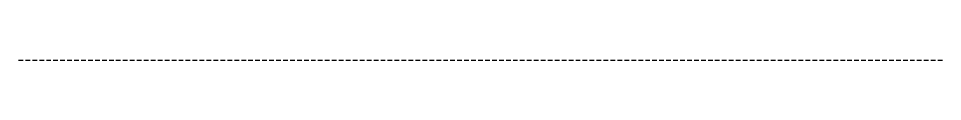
# Model space of a CAD drawing. Header units: millimetres. Extents: x 1 to 100.5, y 2 to 2.
import ezdxf

# ---------------------------------------------------------------- set-up
doc = ezdxf.new("R2010")
doc.units = ezdxf.units.MM
doc.linetypes.add('DASHED', pattern=[0.75, 0.5, -0.25])
doc.layers.add('MURI', color=7, linetype='Continuous')

msp = doc.modelspace()

# ---------------------------------------------------------------- linework, layer by layer
at = {"layer": 'MURI', "color": 3, "linetype": 'DASHED'}
msp.add_line((1, 2, 3), (100.5, 2, 3), dxfattribs=at)

doc.saveas('drawing.dxf')
